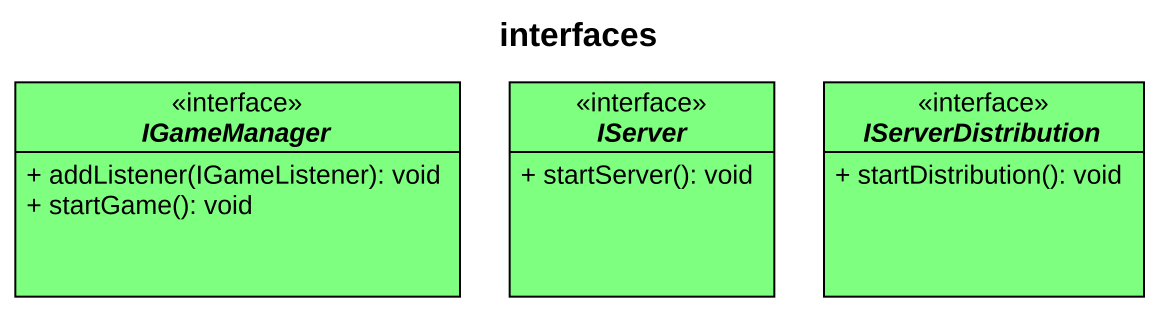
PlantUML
@startuml
title interfaces
hide circle
hide empty members
skinparam classAttributeIconSize 0
interface IGameManager <<interface>> #7FFF7F {
  + addListener(IGameListener): void
  + startGame(): void
}
interface IServer <<interface>> #7FFF7F {
  + startServer(): void
}
interface IServerDistribution <<interface>> #7FFF7F {
  + startDistribution(): void
}
@enduml
